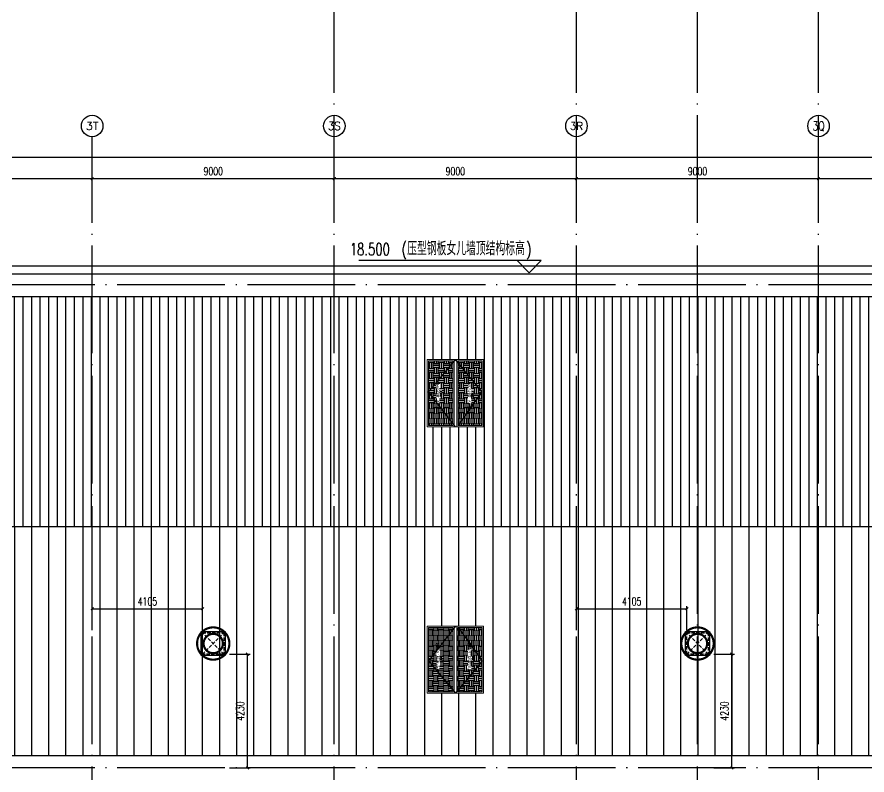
# Model space of a CAD drawing. Extents: x -555607 to 460190, y 498714 to 1664455.
# Drawn here: x 215352 to 246946, y 602510 to 630673 of the extents above; entities that cross this region are included whole.
import ezdxf
from ezdxf.enums import TextEntityAlignment as Align

# ---------------------------------------------------------------- set-up
doc = ezdxf.new("R2010")
doc.units = 0
doc.header["$LTSCALE"] = 1000
doc.header["$MEASUREMENT"] = 0
for name, pattern in [('DASH', [0.35, 0.25, -0.1]), ('DOTE', [2.42, 2, -0.2, 0.02, -0.2]), ('HIDDEN', [9.525, 6.35, -3.175])]:
    doc.linetypes.add(name, pattern=pattern)
doc.layers.get('Defpoints').update_dxf_attribs({"color": 210})
for name, color, linetype in [('A-AXIS-D', 1, 'Continuous'), ('A-AXIS-DOTE', 14, 'DOTE'), ('A-AXIS-DP', 126, 'Continuous'), ('A-AXIS-SYMB', 3, 'Continuous'), ('A-HATCH-2', 251, 'Continuous'), ('A-LIN-V', 9, 'Continuous'), ('A-SFCE', 30, 'Continuous'), ('A-WINDOW', 8, 'Continuous'), ('SPACE', 7, 'Continuous'), ('SPACE_HATCH', 8, 'Continuous'), ('参考线', 8, 'Continuous'), ('外框', 1, 'HIDDEN'), ('暖通', 7, 'Continuous')]:
    doc.layers.add(name, color=color, linetype=linetype)
doc.layers.add('成型线', color=3, linetype='Continuous', lineweight=18)
doc.styles.add('_TCH_AXIS', font='COMPLEX', dxfattribs={"bigfont": 'GBCBIG'})
doc.styles.add('_TCH_DIM', font='SIMPLEX', dxfattribs={"bigfont": 'GBCBIG'})
doc.styles.add('_TCH_DIM_T3', font='SIMPLEX', dxfattribs={"width": 0.705882, "bigfont": 'GBCBIG'})
doc.styles.add('_TCH_SPACE', font='SIMPLEX', dxfattribs={"height": 5, "bigfont": 'GBCBIG'})
doc.dimstyles.new('_TCH_ARCH&&100', dxfattribs={"dimtxt": 297.5, "dimasz": 100, "dimexe": 100, "dimexo": 100, "dimgap": 126.25, "dimtad": 1, "dimdec": 0, "dimzin": 0, "dimdsep": 46, "dimtxsty": '_TCH_DIM_T3', "dimblk": 'ARCHTICK', "dimcen": 0.09, "dimclrt": 7, "dimazin": 2, "dimtfac": 1, "dimtdec": 0, "dimtix": 1, "dimtmove": 2, "dimatfit": 3, "dimfxl": 100, "dimtolj": 1, "dimtzin": 0, "dimarcsym": 0})
pattern_1 = [(0, (0, 0), (187.5, 187.5), [187.5, -187.5]), (0, (0, 70.31), (187.5, 187.5), [187.5, -187.5]), (0, (0, 140.62), (187.5, 187.5), [187.5, -187.5]), (90, (23.44, 164.06), (-187.5, 187.5), [187.5, -187.5]), (90, (93.75, 164.06), (-187.5, 187.5), [187.5, -187.5]), (90, (164.06, 164.06), (-187.5, 187.5), [187.5, -187.5])]

# ---------------------------------------------------------------- blocks, each defined once
blk = doc.blocks.new('_ArchTick')
at = {"color": 0, "linetype": 'ByBlock', "const_width": 0.4}
blk.add_lwpolyline([(-0.5, -0.5), (0.5, 0.5)], dxfattribs=at)
blk = doc.blocks.new('*D441')
at = {"layer": 'A-AXIS-D', "color": 0, "lineweight": -2, "transparency": 16777216}
for p, q in [((209146, 623910), (209146, 624768)), ((209146, 624668), (218146, 624668)), ((218146, 623910), (218146, 624768))]:
    blk.add_line(p, q, dxfattribs=at)
at = {"layer": 'Defpoints', "color": 0, "transparency": 16777216}
for p in [(218146, 624668), (209146, 623810), (218146, 623810)]:
    blk.add_point(p, dxfattribs=at)
at = {"layer": 'A-AXIS-D', "color": 0, "lineweight": -2, "transparency": 16777216, "xscale": 100, "yscale": 100, "zscale": 100, "rotation": 180}
blk.add_blockref('_ArchTick', (209146, 624668), dxfattribs=at)
at = {"layer": 'A-AXIS-D', "color": 0, "lineweight": -2, "transparency": 16777216, "xscale": 100, "yscale": 100, "zscale": 100}
blk.add_blockref('_ArchTick', (218146, 624668), dxfattribs=at)
at = {"layer": 'A-AXIS-D', "color": 7, "transparency": 16777216, "insert": (213646, 624943), "char_height": 297.5, "attachment_point": 5, "style": '_TCH_DIM_T3'}
blk.add_mtext('\\A1;9000', dxfattribs=at)
blk = doc.blocks.new('*D442')
at = {"layer": 'A-AXIS-D', "color": 0, "lineweight": -2, "transparency": 16777216}
for p, q in [((218146, 623910), (218146, 624768)), ((218146, 624668), (227146, 624668)), ((227146, 623910), (227146, 624768))]:
    blk.add_line(p, q, dxfattribs=at)
at = {"layer": 'Defpoints', "color": 0, "transparency": 16777216}
for p in [(227146, 624668), (218146, 623810), (227146, 623810)]:
    blk.add_point(p, dxfattribs=at)
at = {"layer": 'A-AXIS-D', "color": 0, "lineweight": -2, "transparency": 16777216, "xscale": 100, "yscale": 100, "zscale": 100, "rotation": 180}
blk.add_blockref('_ArchTick', (218146, 624668), dxfattribs=at)
at = {"layer": 'A-AXIS-D', "color": 0, "lineweight": -2, "transparency": 16777216, "xscale": 100, "yscale": 100, "zscale": 100}
blk.add_blockref('_ArchTick', (227146, 624668), dxfattribs=at)
at = {"layer": 'A-AXIS-D', "color": 7, "transparency": 16777216, "insert": (222646, 624943), "char_height": 297.5, "attachment_point": 5, "style": '_TCH_DIM_T3'}
blk.add_mtext('\\A1;9000', dxfattribs=at)
blk = doc.blocks.new('*D443')
at = {"layer": 'A-AXIS-D', "color": 0, "lineweight": -2, "transparency": 16777216}
for p, q in [((227146, 623910), (227146, 624768)), ((227146, 624668), (236146, 624668)), ((236146, 623910), (236146, 624768))]:
    blk.add_line(p, q, dxfattribs=at)
at = {"layer": 'Defpoints', "color": 0, "transparency": 16777216}
for p in [(236146, 624668), (227146, 623810), (236146, 623810)]:
    blk.add_point(p, dxfattribs=at)
at = {"layer": 'A-AXIS-D', "color": 0, "lineweight": -2, "transparency": 16777216, "xscale": 100, "yscale": 100, "zscale": 100, "rotation": 180}
blk.add_blockref('_ArchTick', (227146, 624668), dxfattribs=at)
at = {"layer": 'A-AXIS-D', "color": 0, "lineweight": -2, "transparency": 16777216, "xscale": 100, "yscale": 100, "zscale": 100}
blk.add_blockref('_ArchTick', (236146, 624668), dxfattribs=at)
at = {"layer": 'A-AXIS-D', "color": 7, "transparency": 16777216, "insert": (231646, 624943), "char_height": 297.5, "attachment_point": 5, "style": '_TCH_DIM_T3'}
blk.add_mtext('\\A1;9000', dxfattribs=at)
blk = doc.blocks.new('*D444')
at = {"layer": 'A-AXIS-D', "color": 0, "lineweight": -2, "transparency": 16777216}
for p, q in [((236146, 623910), (236146, 624768)), ((236146, 624668), (245146, 624668)), ((245146, 623910), (245146, 624768))]:
    blk.add_line(p, q, dxfattribs=at)
at = {"layer": 'Defpoints', "color": 0, "transparency": 16777216}
for p in [(245146, 624668), (236146, 623810), (245146, 623810)]:
    blk.add_point(p, dxfattribs=at)
at = {"layer": 'A-AXIS-D', "color": 0, "lineweight": -2, "transparency": 16777216, "xscale": 100, "yscale": 100, "zscale": 100, "rotation": 180}
blk.add_blockref('_ArchTick', (236146, 624668), dxfattribs=at)
at = {"layer": 'A-AXIS-D', "color": 0, "lineweight": -2, "transparency": 16777216, "xscale": 100, "yscale": 100, "zscale": 100}
blk.add_blockref('_ArchTick', (245146, 624668), dxfattribs=at)
at = {"layer": 'A-AXIS-D', "color": 7, "transparency": 16777216, "insert": (240646, 624943), "char_height": 297.5, "attachment_point": 5, "style": '_TCH_DIM_T3'}
blk.add_mtext('\\A1;9000', dxfattribs=at)
blk = doc.blocks.new('*D445')
at = {"layer": 'A-AXIS-D', "color": 0, "lineweight": -2, "transparency": 16777216}
for p, q in [((245146, 623910), (245146, 624768)), ((245146, 624668), (254146, 624668)), ((254146, 623910), (254146, 624768))]:
    blk.add_line(p, q, dxfattribs=at)
at = {"layer": 'Defpoints', "color": 0, "transparency": 16777216}
for p in [(254146, 624668), (245146, 623810), (254146, 623810)]:
    blk.add_point(p, dxfattribs=at)
at = {"layer": 'A-AXIS-D', "color": 0, "lineweight": -2, "transparency": 16777216, "xscale": 100, "yscale": 100, "zscale": 100, "rotation": 180}
blk.add_blockref('_ArchTick', (245146, 624668), dxfattribs=at)
at = {"layer": 'A-AXIS-D', "color": 0, "lineweight": -2, "transparency": 16777216, "xscale": 100, "yscale": 100, "zscale": 100}
blk.add_blockref('_ArchTick', (254146, 624668), dxfattribs=at)
at = {"layer": 'A-AXIS-D', "color": 7, "transparency": 16777216, "insert": (249646, 624943), "char_height": 297.5, "attachment_point": 5, "style": '_TCH_DIM_T3'}
blk.add_mtext('\\A1;9000', dxfattribs=at)
blk = doc.blocks.new('*D460')
at = {"layer": 'A-AXIS-D', "color": 0, "lineweight": -2, "transparency": 16777216}
for p, q in [((186246, 624010), (186246, 625568)), ((371946, 624010), (371946, 625568)), ((186246, 625468), (371946, 625468))]:
    blk.add_line(p, q, dxfattribs=at)
at = {"layer": 'Defpoints', "color": 0, "transparency": 16777216}
for p in [(371946, 625468), (186246, 623910), (371946, 623910)]:
    blk.add_point(p, dxfattribs=at)
at = {"layer": 'A-AXIS-D', "color": 0, "lineweight": -2, "transparency": 16777216, "xscale": 100, "yscale": 100, "zscale": 100, "rotation": 180}
blk.add_blockref('_ArchTick', (186246, 625468), dxfattribs=at)
at = {"layer": 'A-AXIS-D', "color": 0, "lineweight": -2, "transparency": 16777216, "xscale": 100, "yscale": 100, "zscale": 100}
blk.add_blockref('_ArchTick', (371946, 625468), dxfattribs=at)
at = {"layer": 'A-AXIS-D', "color": 7, "transparency": 16777216, "insert": (279096, 625743), "char_height": 297.5, "attachment_point": 5, "style": '_TCH_DIM_T3'}
blk.add_mtext('\\A1;185700', dxfattribs=at)
blk = doc.blocks.new('44')
blk.add_wipeout([(277446, 745270), (279946, 745270), (279946, 747370), (277446, 747370)]).dxf.layer = '参考线'
at = {"layer": 'SPACE_HATCH'}
h = blk.add_hatch(dxfattribs=at)
h.set_pattern_fill('土壤', color=250, scale=50, style=0)
h.set_pattern_definition(pattern_1)
h.paths.add_polyline_path([(277496, 746420), (279896, 746420), (279896, 747320), (277496, 747320)])
h.paths.add_polyline_path([(278352, 746904), (279057, 746904), (279057, 747034), (278352, 747034)])
h.paths.add_polyline_path([(278591, 746811), (278817, 746811), (278817, 746895), (278591, 746895)])
h = blk.add_hatch(dxfattribs=at)
h.set_pattern_fill('土壤', color=250, scale=50, style=0)
h.set_pattern_definition(pattern_1)
h.paths.add_polyline_path([(277496, 746220), (279896, 746220), (279896, 745320), (277496, 745320)])
h.paths.add_polyline_path([(278352, 745724), (279057, 745724), (279057, 745854), (278352, 745854)])
h.paths.add_polyline_path([(278591, 745631), (278817, 745631), (278817, 745715), (278591, 745715)])
at = {"layer": '外框', "color": 250}
for points in [[(279946, 746320), (278658, 747320), (277446, 746320)], [(279896, 746220), (278658, 745320), (277446, 746320)]]:
    blk.add_lwpolyline(points, dxfattribs=at)
at = {"layer": '成型线', "color": 8}
for p, q in [((279946, 745270), (279946, 747370)), ((277446, 746370), (279946, 746370)), ((277446, 746270), (279946, 746270)), ((277496, 746420), (279896, 746420)), ((277496, 746220), (279896, 746220))]:
    blk.add_line(p, q, dxfattribs=at)
for points in [[(279946, 745270), (277446, 745270), (277446, 747370), (279946, 747370)], [(277496, 746420), (277496, 747320), (279896, 747320), (279896, 746420)], [(279896, 746220), (279896, 745320), (277496, 745320), (277496, 746220)]]:
    blk.add_lwpolyline(points, dxfattribs=at)
at = {"layer": 'SPACE', "color": 250, "style": '_TCH_SPACE'}
for p in [(278365, 746930), (278365, 745750)]:
    blk.add_text('自然排烟窗，有效面积', height=96.5, dxfattribs=at).set_placement(p)
at = {"layer": 'SPACE', "color": 250, "style": '_TCH_SPACE', "width": 0.705882}
for s, height, p in [('2.16m', 59.5, (278600, 746828)), ('2', 29.8, (278792, 746863)), ('2.16m', 59.5, (278600, 745648)), ('2', 29.8, (278792, 745683))]:
    blk.add_text(s, height=height, dxfattribs=at).set_placement(p)
blk = doc.blocks.new('frtt')
at = {"layer": 'A-LIN-V', "xscale": -1, "rotation": 90}
blk.add_blockref('44', (1112916, 997966), dxfattribs=at)
at = {"layer": 'A-LIN-V', "rotation": 90}
blk.add_blockref('44', (1112916, 430674), dxfattribs=at)
blk = doc.blocks.new('242343243')
at = {"layer": 'A-WINDOW'}
blk.add_blockref('frtt', (-134950, -102575), dxfattribs=at)
blk = doc.blocks.new('fengji')
at = {"layer": '暖通', "color": 7, "linetype": 'DASH', "ltscale": 0.5}
for p, q in [((-395, 395), (395, -395)), ((395, 395), (-395, -395))]:
    blk.add_line(p, q, dxfattribs=at)
at = {"layer": '暖通', "color": 7, "const_width": 79.8}
for points in [[(0, -600, -1), (0, 600, -1)], [(0, -600, 1), (0, 600, 1)]]:
    blk.add_lwpolyline(points, format="xyb", dxfattribs=at)
at = {"layer": '暖通', "color": 7, "ltscale": 0.5}
blk.add_lwpolyline([(-445, 445), (445, 445), (445, -445), (-445, -445)], close=True, dxfattribs=at)
at = {"layer": '暖通', "color": 7, "linetype": 'DASH', "const_width": 79.8}
for points in [[(0, -358, -1), (0, 358, -1)], [(0, -358, 1), (0, 358, 1)]]:
    blk.add_lwpolyline(points, format="xyb", dxfattribs=at)
at = {"layer": '暖通', "color": 7, "linetype": 'DASH', "ltscale": 0.5}
blk.add_lwpolyline([(-395, 395), (395, 395), (395, -395), (-395, -395)], close=True, dxfattribs=at)
blk = doc.blocks.new('*D724')
at = {"layer": 'A-AXIS-DP', "color": 0, "lineweight": -2, "transparency": 16777216}
for p, q in [((241255, 607000), (242020, 607000)), ((241920, 602770), (241920, 607000)), ((241255, 602770), (242020, 602770))]:
    blk.add_line(p, q, dxfattribs=at)
at = {"layer": 'Defpoints', "color": 0, "transparency": 16777216}
for p in [(241155, 607000), (241920, 607000), (241155, 602770)]:
    blk.add_point(p, dxfattribs=at)
at = {"layer": 'A-AXIS-DP', "color": 0, "lineweight": -2, "transparency": 16777216, "xscale": 100, "yscale": 100, "zscale": 100}
for p, rotation in [((241920, 607000), 90), ((241920, 602770), 270)]:
    blk.add_blockref('_ArchTick', p, dxfattribs=dict(at, rotation=rotation))
at = {"layer": 'A-AXIS-DP', "color": 7, "transparency": 16777216, "insert": (241645, 604885), "char_height": 297.5, "attachment_point": 5, "rotation": 90, "style": '_TCH_DIM_T3'}
blk.add_mtext('\\A1;4230', dxfattribs=at)
blk = doc.blocks.new('*D725')
at = {"layer": 'A-AXIS-DP', "color": 0, "lineweight": -2, "transparency": 16777216}
for p, q in [((223255, 607000), (224020, 607000)), ((223920, 602770), (223920, 607000)), ((223255, 602770), (224020, 602770))]:
    blk.add_line(p, q, dxfattribs=at)
at = {"layer": 'Defpoints', "color": 0, "transparency": 16777216}
for p in [(223155, 607000), (223920, 607000), (223155, 602770)]:
    blk.add_point(p, dxfattribs=at)
at = {"layer": 'A-AXIS-DP', "color": 0, "lineweight": -2, "transparency": 16777216, "xscale": 100, "yscale": 100, "zscale": 100}
for p, rotation in [((223920, 607000), 90), ((223920, 602770), 270)]:
    blk.add_blockref('_ArchTick', p, dxfattribs=dict(at, rotation=rotation))
at = {"layer": 'A-AXIS-DP', "color": 7, "transparency": 16777216, "insert": (223645, 604885), "char_height": 297.5, "attachment_point": 5, "rotation": 90, "style": '_TCH_DIM_T3'}
blk.add_mtext('\\A1;4230', dxfattribs=at)
blk = doc.blocks.new('*D830')
at = {"layer": 'A-AXIS-DP', "color": 0, "lineweight": -2, "transparency": 16777216}
for p, q in [((236146, 607890), (236146, 608785)), ((236146, 608685), (240251, 608685)), ((240251, 607890), (240251, 608785))]:
    blk.add_line(p, q, dxfattribs=at)
at = {"layer": 'Defpoints', "color": 0, "transparency": 16777216}
for p in [(240251, 608685), (236146, 607790), (240251, 607790)]:
    blk.add_point(p, dxfattribs=at)
at = {"layer": 'A-AXIS-DP', "color": 0, "lineweight": -2, "transparency": 16777216, "xscale": 100, "yscale": 100, "zscale": 100, "rotation": 180}
blk.add_blockref('_ArchTick', (236146, 608685), dxfattribs=at)
at = {"layer": 'A-AXIS-DP', "color": 0, "lineweight": -2, "transparency": 16777216, "xscale": 100, "yscale": 100, "zscale": 100}
blk.add_blockref('_ArchTick', (240251, 608685), dxfattribs=at)
at = {"layer": 'A-AXIS-DP', "color": 7, "transparency": 16777216, "insert": (238198, 608960), "char_height": 297.5, "attachment_point": 5, "style": '_TCH_DIM_T3'}
blk.add_mtext('\\A1;4105', dxfattribs=at)
blk = doc.blocks.new('*D834')
at = {"layer": 'A-AXIS-DP', "color": 0, "lineweight": -2, "transparency": 16777216}
for p, q in [((218146, 607890), (218146, 608785)), ((218146, 608685), (222251, 608685)), ((222251, 607890), (222251, 608785))]:
    blk.add_line(p, q, dxfattribs=at)
at = {"layer": 'Defpoints', "color": 0, "transparency": 16777216}
for p in [(222251, 608685), (218146, 607790), (222251, 607790)]:
    blk.add_point(p, dxfattribs=at)
at = {"layer": 'A-AXIS-DP', "color": 0, "lineweight": -2, "transparency": 16777216, "xscale": 100, "yscale": 100, "zscale": 100, "rotation": 180}
blk.add_blockref('_ArchTick', (218146, 608685), dxfattribs=at)
at = {"layer": 'A-AXIS-DP', "color": 0, "lineweight": -2, "transparency": 16777216, "xscale": 100, "yscale": 100, "zscale": 100}
blk.add_blockref('_ArchTick', (222251, 608685), dxfattribs=at)
at = {"layer": 'A-AXIS-DP', "color": 7, "transparency": 16777216, "insert": (220198, 608960), "char_height": 297.5, "attachment_point": 5, "style": '_TCH_DIM_T3'}
blk.add_mtext('\\A1;4105', dxfattribs=at)
blk = doc.blocks.new('2312321321')
at = {"layer": '暖通', "rotation": 180}
for p in [(222645.8, 607395), (240645.8, 607395)]:
    blk.add_blockref('fengji', p, dxfattribs=at)
at = {"layer": 'A-AXIS-DP'}
for p1, p2, distance, picture, middle in [((218145.8, 607790), (222250.8, 607790), 895, '*D834', (220198.3, 608960)), ((236145.8, 607790), (240250.8, 607790), 895, '*D830', (238198.3, 608960)), ((223154.7, 602770), (223154.7, 607000), -765.3, '*D725', (223645, 604885)), ((241154.7, 602770), (241154.7, 607000), -765.3, '*D724', (241645, 604885))]:
    dim = blk.add_aligned_dim(p1=p1, p2=p2, distance=distance, dimstyle='_TCH_ARCH&&100', dxfattribs=at)
    dim.commit()
    dim.dimension.update_dxf_attribs({"geometry": picture, "text_midpoint": middle})

msp = doc.modelspace()

# ---------------------------------------------------------------- hatches: boundary and pattern name
at = {"layer": 'A-HATCH-2'}
h = msp.add_hatch(dxfattribs=at)
h.set_pattern_fill('ANSI31', color=250, scale=200, angle=45)
h.set_pattern_definition([(90, (0, 0), (-317.5, 0), [])])
h.paths.add_polyline_path([(233880, 611745), (366415.7, 611745), (371645.8, 611745), (371645.8, 620270), (203721, 620270), (201080.9, 612133.2), (200954.9, 611745)])
h = msp.add_hatch(dxfattribs=at)
h.set_pattern_fill('ANSI31', color=250, scale=400, angle=45)
h.set_pattern_definition([(90, (0, 0), (-635, 0), [])])
h.paths.add_polyline_path([(233880, 611745), (366415.7, 611745), (371645.8, 611745), (371645.8, 603220), (198188.9, 603220), (200954.9, 611745), (221250, 611745)])

# ---------------------------------------------------------------- linework, layer by layer
at = {"layer": 'A-AXIS-D'}
for centre in [(218145.8, 626624), (227145.8, 626624), (236145.8, 626624), (245145.8, 626624)]:
    msp.add_circle(centre, 400, dxfattribs=at)
at = {"layer": 'A-AXIS-DOTE', "color": 250, "ltscale": 2}
for p, q in [((227145.8, 540740), (227145.8, 728870)), ((236145.8, 540740), (236145.8, 637259.3)), ((240645.8, 540740), (240645.8, 637259.3)), ((245145.8, 540740), (245145.8, 637259.3)), ((218145.8, 540740), (218145.8, 626220)), ((377960, 620720), (181990, 620720)), ((377960, 602770), (181990, 602770))]:
    msp.add_line(p, q, dxfattribs=at)
at = {"layer": 'A-AXIS-SYMB', "color": 8}
for p, q in [((234840, 621620), (228060, 621620)), ((234390, 621170), (233940, 621620)), ((234390, 621170), (234840, 621620))]:
    msp.add_line(p, q, dxfattribs=at)
at = {"layer": 'A-LIN-V', "color": 8}
for points in [[(371645.8, 620270), (203721, 620270)], [(371645.8, 603220), (198188.9, 603220)]]:
    msp.add_lwpolyline(points, dxfattribs=at)
at = {"layer": 'A-SFCE', "color": 8}
for points in [[(371945.8, 548220), (371945.8, 621419.9), (203778.7, 621420), (186245.8, 567383.3), (186245.8, 566370), (186845.8, 566370)], [(186545.8, 564570), (186545.8, 548519.9), (371645.8, 548519.9), (371645.8, 621119.9), (203996.8, 621120), (186545.8, 567335.8), (186545.8, 566670), (186845.8, 566670)], [(200954.9, 611745), (371645.8, 611745)]]:
    msp.add_lwpolyline(points, dxfattribs=at)

# ---------------------------------------------------------------- texts
at = {"layer": 'A-AXIS-D', "color": 7, "style": '_TCH_AXIS'}
for s, height, p, p2 in [('3T', 294.28, (217907.6, 626476.8), (218384, 626476.8)), ('3S', 300.65, (226909.6, 626473.6), (227382, 626473.6)), ('3R', 276.42, (235902.3, 626485.8), (236389.3, 626485.8))]:
    msp.add_text(s, height=height, dxfattribs=at).set_placement(p, p2, align=Align.FIT)
at = {"layer": 'A-AXIS-D', "color": 7, "style": '_TCH_AXIS', "width": 0.807692}
msp.add_text('3Q', height=333.94, dxfattribs=at).set_placement((244921, 626457), (245370.6, 626457), align=Align.FIT)
at = {"layer": 'A-AXIS-SYMB', "color": 8, "style": '_TCH_DIM', "width": 0.705882}
for s, height, p in [('18.500', 446.25, (227725, 621820)), ('(', 446.2, (229645, 621820)), (')', 446.2, (234278.4, 621820))]:
    msp.add_text(s, height=height, dxfattribs=at).set_placement(p)
at = {"layer": 'A-AXIS-SYMB', "color": 8, "style": '_TCH_DIM'}
msp.add_text('压型钢板女儿墙顶结构标高', height=506.383, dxfattribs=at).set_placement((229855, 621820))

# ---------------------------------------------------------------- dimensions: what is measured, and where the dimension line sits
at = {"layer": 'A-AXIS-D'}
for base, p1, p2, text, picture, middle in [((371945.8, 625467.8), (186245.8, 623909.8), (371945.8, 623909.8), '185700', '*D460', (279095.8, 625742.8)), ((218145.8, 624667.8), (209145.8, 623809.8), (218145.8, 623809.8), '9000', '*D441', (213645.8, 624942.8)), ((227145.8, 624667.8), (218145.8, 623809.8), (227145.8, 623809.8), '9000', '*D442', (222645.8, 624942.8)), ((236145.8, 624667.8), (227145.8, 623809.8), (236145.8, 623809.8), '9000', '*D443', (231645.8, 624942.8)), ((245145.8, 624667.8), (236145.8, 623809.8), (245145.8, 623809.8), '9000', '*D444', (240645.8, 624942.8)), ((254145.8, 624667.8), (245145.8, 623809.8), (254145.8, 623809.8), '9000', '*D445', (249645.8, 624942.8))]:
    dim = msp.add_linear_dim(base=base, p1=p1, p2=p2, angle=0, text=text, dimstyle='_TCH_ARCH&&100', dxfattribs=at)
    dim.commit()
    dim.dimension.update_dxf_attribs({"geometry": picture, "text_midpoint": middle, "dimtype": 129})

# ---------------------------------------------------------------- next in the draw order: block references
at = {"layer": 'A-WINDOW'}
msp.add_blockref('242343243', (0, 0), dxfattribs=at)

# ---------------------------------------------------------------- next in the draw order: block references
at = {"layer": '暖通', "color": 7}
msp.add_blockref('2312321321', (0, 0), dxfattribs=at)

doc.saveas('drawing.dxf')
